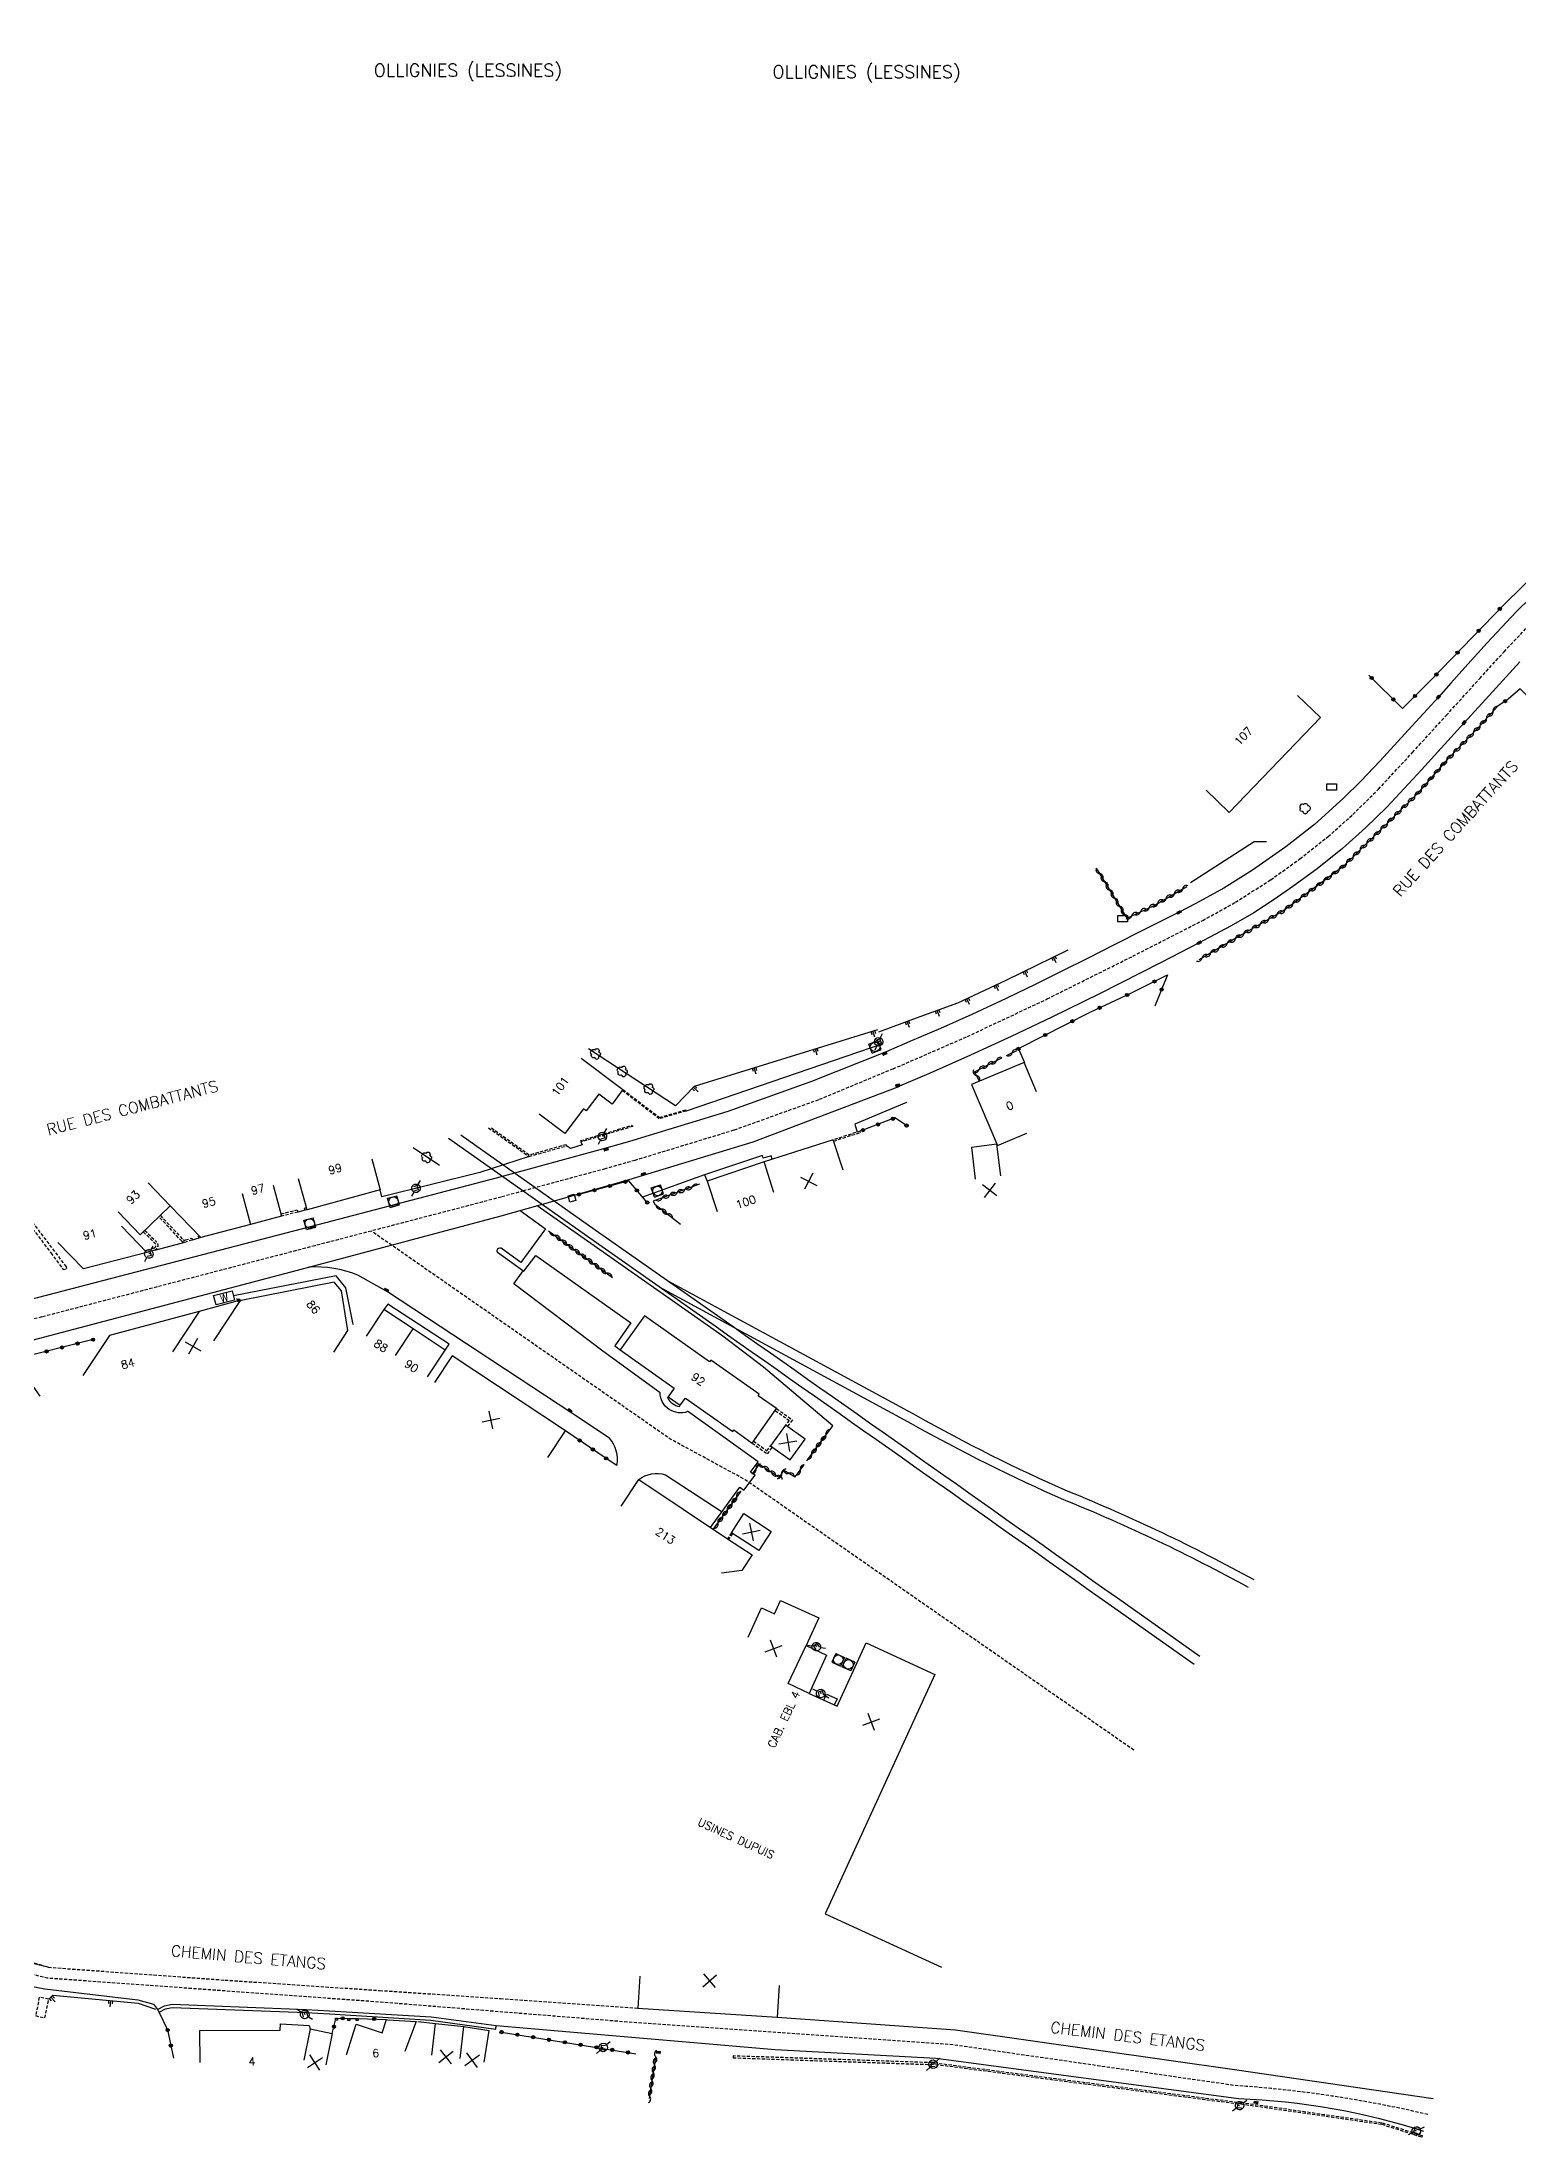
# Model space of a CAD drawing. Header units: millimetres. Extents: x 114000 to 115000, y 153000 to 154000.
# Drawn here: x 114401.9 to 114632.4, y 153190.4 to 153518.1 of the extents above; entities that cross this region are included whole.
import ezdxf
from ezdxf.enums import TextEntityAlignment as Align

# ---------------------------------------------------------------- set-up
doc = ezdxf.new("R2010")
doc.units = ezdxf.units.MM
doc.linetypes.add('DASHED', pattern=[0.75, 0.5, -0.25])
doc.layers.get('0').update_dxf_attribs({"linetype": 'CONTINUOUS'})
for name, color, linetype in [('W0001', 6, 'DASHED'), ('W0008', 7, 'CONTINUOUS'), ('W0100', 7, 'CONTINUOUS'), ('W0112', 1, 'DASHED'), ('W0211', 2, 'CONTINUOUS'), ('W0300', 7, 'CONTINUOUS'), ('W0302', 3, 'CONTINUOUS'), ('W0310', 3, 'CONTINUOUS'), ('W0322', 7, 'CONTINUOUS'), ('W0334', 7, 'CONTINUOUS'), ('W0400', 7, 'CONTINUOUS'), ('W0420', 7, 'CONTINUOUS'), ('W0471', 7, 'CONTINUOUS'), ('W0700', 7, 'CONTINUOUS'), ('W0851', 7, 'CONTINUOUS'), ('W0980', 7, 'CONTINUOUS'), ('W0984', 7, 'CONTINUOUS'), ('W0989', 7, 'CONTINUOUS'), ('W0991', 7, 'CONTINUOUS'), ('W1102', 7, 'CONTINUOUS'), ('W1471', 7, 'CONTINUOUS')]:
    doc.layers.add(name, color=color, linetype=linetype)
doc.styles.get("Standard").update_dxf_attribs({"font": 'romans.shx', "width": 0.85})

# ---------------------------------------------------------------- blocks, each defined once
blk = doc.blocks.new('T400')
for p, q in [((-0.15, 0.3), (0.15, 0.3)), ((-0.15, -0.25), (-0.15, 0.3)), ((-0.15, 0.15), (0.15, 0.15)), ((-0.15, 0), (0.15, 0)), ((0.15, 0.3), (0.15, -0.25)), ((-0.15, -0.15), (0.15, -0.15)), ((-0.15, -0.25), (-0.15, -0.3)), ((-0.15, -0.3), (0.15, -0.3)), ((0.15, -0.3), (0.15, -0.25))]:
    blk.add_line(p, q)
blk = doc.blocks.new('T420')
for p, q in [((0.75, 0.75), (-0.75, 0.75)), ((-0.75, 0.75), (-0.75, -0.75)), ((0.75, 0.75), (0.75, -0.75)), ((0.75, -0.75), (-0.75, -0.75))]:
    blk.add_line(p, q)
blk.add_ellipse((0, 0), major_axis=(-0.53, 0.53), ratio=1, start_param=3.926991, end_param=10.210176)
blk = doc.blocks.new('T471')
for p, q in [((-0.333334, 0.333334), (-0.333334, -0.333334)), ((-0.333334, 0.333334), (0.333334, 0.333334)), ((-0.333334, 0), (0, 0)), ((0.500001, 0.500001), (1.000002, 1.000002)), ((-0.500001, -0.500001), (-1.000002, -1.000002)), ((-0.333334, -0.333334), (0.333334, -0.333334))]:
    blk.add_line(p, q)
blk.add_ellipse((0, 0), major_axis=(0.471405, 0.471405), ratio=1, start_param=5.4977871438, end_param=11.780972451)
blk = doc.blocks.new('t112o')
at = {"color": 0, "linetype": 'Continuous'}
for p, q in [((-0.5, 0.5), (0.5, 0.5)), ((-0.5, -0.5), (-0.5, 0.5)), ((0.5, 0.5), (0.5, -0.5)), ((0.5, -0.5), (-0.5, -0.5))]:
    blk.add_line(p, q, dxfattribs=at)
blk = doc.blocks.new('t211o')
at = {"color": 0, "linetype": 'Continuous'}
for p, q in [((-0.29, 0.5), (-0.29, 0)), ((0, 1), (0, 0)), ((0.29, 0.5), (0.29, 0))]:
    blk.add_line(p, q, dxfattribs=at)
blk = doc.blocks.new('t310o')
at = {"color": 0, "linetype": 'Continuous'}
for centre, start, end in [((-0.5, 0.38), 216.8699, 323.1304), ((0.5, -0.37), 36.8699, 143.1303)]:
    blk.add_arc(centre, 0.625, start, end, dxfattribs=at)
blk = doc.blocks.new('t322o')
at = {"color": 0, "linetype": 'Continuous'}
for radius in [0.25, 0.15]:
    blk.add_circle((0, 0), radius, dxfattribs=at)
blk = doc.blocks.new('T851')
for p, q in [((-0.25, -0.15), (0, 0.32)), ((0, 0.32), (0.25, -0.15)), ((-0.25, -0.15), (0.25, -0.15))]:
    blk.add_line(p, q)
for major_axis in [(-0.106, 0.106), (-0.0354, 0.0354), (-0.0236, 0.0236)]:
    blk.add_ellipse((0, 0), major_axis=major_axis, ratio=1, start_param=3.926991, end_param=10.210176)
blk = doc.blocks.new('T300')
for p, q in [((-0.8, 0.51), (-0.86, 0.34)), ((-0.86, 0.34), (-0.86, 0.17)), ((-0.86, 0.17), (-0.74, 0.06)), ((-0.69, 0.63), (-0.8, 0.51)), ((-0.8, -0.06), (-0.74, 0.06)), ((-0.74, 0.06), (-0.69, 0.11)), ((-0.57, 0.69), (-0.69, 0.63)), ((-0.46, 0.69), (-0.57, 0.69)), ((-0.29, 0.63), (-0.46, 0.69)), ((-0.29, 0.63), (-0.17, 0.74)), ((-0.23, 0.57), (-0.29, 0.63)), ((-0.17, 0.74), (-0.06, 0.8)), ((-0.06, 0.8), (0.06, 0.8)), ((0.06, 0.8), (0.23, 0.74)), ((0.23, 0.74), (0.34, 0.63)), ((0.34, 0.63), (0.4, 0.51)), ((0.46, 0.46), (0.34, 0.46)), ((0.4, 0.51), (0.4, 0.46)), ((0.57, 0.4), (0.46, 0.46)), ((0.57, 0.4), (0.69, 0.29)), ((0.69, 0.29), (0.74, 0.17)), ((0.74, 0.06), (0.69, -0.17)), ((0.74, 0.17), (0.74, 0.06)), ((-0.8, -0.17), (-0.8, -0.06)), ((-0.8, -0.23), (-0.8, -0.17)), ((-0.74, -0.34), (-0.8, -0.23)), ((-0.69, -0.4), (-0.74, -0.34)), ((-0.51, -0.46), (-0.69, -0.4)), ((-0.4, -0.46), (-0.51, -0.46)), ((-0.4, -0.46), (-0.34, -0.46)), ((-0.34, -0.46), (-0.34, -0.4)), ((-0.34, -0.51), (-0.34, -0.46)), ((-0.29, -0.63), (-0.34, -0.51)), ((-0.17, -0.74), (-0.29, -0.63)), ((-0.06, -0.8), (-0.17, -0.74)), ((0.06, -0.8), (-0.06, -0.8)), ((0.17, -0.74), (0.06, -0.8)), ((0.23, -0.69), (0.17, -0.74)), ((0.29, -0.46), (0.23, -0.46)), ((0.29, -0.63), (0.23, -0.69)), ((0.46, -0.4), (0.29, -0.46)), ((0.34, -0.51), (0.29, -0.63)), ((0.34, -0.51), (0.34, -0.46)), ((0.57, -0.34), (0.46, -0.4)), ((0.63, -0.29), (0.57, -0.34)), ((0.69, -0.17), (0.63, -0.29))]:
    blk.add_line(p, q)
blk = doc.blocks.new('t991o')
at = {"color": 0, "linetype": 'Continuous'}
for p, q in [((-1, 1), (1, -1)), ((-1, -1), (1, 1))]:
    blk.add_line(p, q, dxfattribs=at)
blk = doc.blocks.new('T1471')
at = {"color": 0, "linetype": 'Continuous', "flags": 128}
blk.add_lwpolyline([(-0.75, -0.5), (-0.75, 0.5), (0.75, 0.5), (0.75, -0.5), (-0.75, -0.5)], dxfattribs=at)

msp = doc.modelspace()

# ---------------------------------------------------------------- linework, layer by layer
at = {"layer": 'W0001'}
msp.add_lwpolyline([(114534.8, 153357.62), (114546.41, 153362.68), (114558.9, 153368.56), (114572.25, 153375.23), (114583.18, 153380.82), (114588.29, 153383.65), (114593.8, 153387.17), (114598.36, 153390.44), (114602.77, 153393.92), (114606.62, 153397.36), (114610.62, 153401.31), (114615.94, 153407.06), (114621.22, 153412.85), (114626.46, 153418.62), (114630.24, 153422.78), (114634.66, 153427.48)], dxfattribs=at)
msp.add_lwpolyline([(114534.8, 153357.62), (114523.14, 153352.77), (114509.94, 153348.03), (114494.49, 153343.33), (114489.82, 153342), (114477.07, 153338.56), (114473.6, 153337.59), (114444.5, 153329.99), (114401.83, 153318.86, 0.05079), (114381.67, 153312.14, 0.076743), (114366.01, 153302.25), (114361.39, 153298.35), (114356.46, 153293.53), (114337, 153272.26), (114298.41, 153230.26), (114294.06, 153225.77, -0.047114), (114279.62, 153212.48), (114267.43, 153205.18, 0.094533), (114228.87, 153202.54, -0.016336)], format="xyb", dxfattribs=at)
at = {"layer": 'W0001', "flags": 128}
msp.add_lwpolyline([(114572.39, 153251.19), (114511.7, 153293.43), (114499.95, 153299.82), (114453.29, 153332.29)], dxfattribs=at)
msp.add_lwpolyline([(114618.35, 153194.25, 0.041331), (114588.13, 153198.79), (114544.26, 153205.13), (114494.74, 153208.58), (114454.48, 153211.83), (114402.64, 153215.56), (114377.81, 153221.88, -0.028941), (114369.39, 153226.03, -0.334575), (114361.45, 153244.38), (114363.37, 153254.19, 0.239127), (114358.95, 153269.68), (114353.1, 153274.85, 0.00418), (114345.3, 153281.33)], format="xyb", dxfattribs=at)
at = {"layer": 'W0008'}
for points in [[(114636.59, 153433.39), (114632.13, 153429.04), (114627.6, 153424.16), (114624.14, 153420.32), (114621.91, 153417.86), (114619.98, 153415.69), (114618.26, 153413.81), (114615.83, 153411.15), (114610.87, 153405.74), (114607.89, 153402.58), (114605.16, 153399.92), (114600.61, 153395.81), (114596.17, 153392.32), (114590.97, 153388.66), (114586.49, 153385.88), (114582.11, 153383.47), (114579.49, 153382.08), (114573.87, 153379.28), (114569.42, 153377.03), (114565.18, 153374.87), (114561.17, 153372.88), (114557.1, 153370.88), (114552.47, 153368.6), (114547.1, 153366.13), (114542.19, 153363.92), (114537.41, 153361.89), (114533.73, 153360.29), (114533.73, 153360.29)], [(114632.72, 153421.22), (114629.01, 153417.16), (114624, 153411.69), (114617.35, 153404.36), (114611.92, 153398.52), (114608.6, 153395.27), (114605.03, 153392.06), (114601.04, 153388.89), (114597.24, 153386.09), (114594.31, 153384.06), (114591.14, 153382.01), (114587.61, 153379.99), (114584.2, 153378.15), (114582.64, 153377.32), (114576.68, 153374.25), (114567.05, 153369.34), (114559.61, 153365.71), (114553.27, 153362.68), (114546.9, 153359.77), (114541.08, 153357.14), (114535.83, 153354.93), (114535.83, 153354.93)]]:
    msp.add_lwpolyline(points, dxfattribs=at)
for points in [[(114533.73, 153360.29), (114522.05, 153355.63), (114508.98, 153350.94), (114493.62, 153346.27), (114489, 153344.95), (114476.25, 153341.51), (114472.8, 153340.55), (114443.73, 153332.96), (114401.11, 153321.84, 0.050618), (114380.43, 153314.94, 0.076567), (114364.02, 153304.58), (114359.33, 153300.62), (114354.26, 153295.66), (114334.74, 153274.33), (114296.18, 153232.36), (114291.75, 153227.79, -0.048557), (114283.64, 153220.66, -0.133351), (114258.1, 153211.68, -0.100899)], [(114402.84, 153217.26), (114391.67, 153219.89), (114383.19, 153222.67), (114376.68, 153224.93, -0.07205), (114370.82, 153228.18, -0.107901), (114365.84, 153234.03, -0.151841), (114363.84, 153243.49), (114363.88, 153244.21), (114364.46, 153244.16), (114365.37, 153249.11), (114366.46, 153257.44, 0.221111), (114360.09, 153270.71), (114352.66, 153277.61, -0.401823), (114352.26, 153284.57), (114355.66, 153288.34, -0.054503), (114371.56, 153302.7, -0.083679), (114391.8, 153312.99), (114443.53, 153326.66), (114473.58, 153334.67), (114483.74, 153337.51), (114493.56, 153340.35), (114512.97, 153346.23), (114535.87, 153354.94)], [(114491.67, 153295.68, 0.22117), (114490.52, 153299.94), (114484.47, 153303.92), (114455.85, 153322.79), (114451.19, 153325.41, 0.109981), (114443.53, 153326.66)], [(114495.1, 153293.46, -0.240641), (114499.24, 153294.21), (114508.09, 153288.43)], [(114390.56, 153216.11), (114402.3, 153213.88), (114416.81, 153212.19), (114419.3, 153211.49), (114419.88, 153210.64), (114420.99, 153211.26), (114422.17, 153211.48), (114443.14, 153210.67), (114446.79, 153210.48), (114462.64, 153209.5), (114472.81, 153208.14), (114516.41, 153204.4), (114541.56, 153203.08), (114588.77, 153196.74, -0.068943), (114617.67, 153191.66)]]:
    msp.add_lwpolyline(points, format="xyb", dxfattribs=at)
at = {"layer": 'W0100'}
for p, q in [((114447.52, 153324.29), (114432.97, 153321.46)), ((114448.64, 153322.94), (114447.52, 153324.29)), ((114432.97, 153321.46), (114432.7, 153321.28)), ((114449.62, 153316.74), (114448.64, 153322.94)), ((114447.43, 153313.34), (114449.62, 153316.74)), ((114470.94, 153202.45), (114471.7, 153207.39))]:
    msp.add_line(p, q, dxfattribs=at)
for points in [[(114583.71, 153401.17), (114587.31, 153397.7), (114601.56, 153412.5), (114597.96, 153415.97)], [(114486.09, 153359.27), (114492.61, 153354.38), (114490.92, 153352.12), (114488.83, 153353.69), (114486.87, 153351.07), (114486.43, 153351.39), (114483.53, 153347.52), (114479.53, 153350.52)], [(114557.23, 153354.02), (114555.3, 153358.64), (114547.06, 153355.2), (114551.12, 153345.64), (114555.72, 153347.59)], [(114526.99, 153341.78), (114525.47, 153346.54), (114514.68, 153343.1), (114505.75, 153340.07), (114507.35, 153335.33)], [(114453.36, 153343.55), (114454.67, 153338.72), (114443.26, 153335.61), (114441.94, 153340.43)], [(114551.64, 153340.89), (114551.02, 153345.86), (114547.04, 153345.36), (114547.65, 153340.4)], [(114437.99, 153339.45), (114439.27, 153334.62), (114434.43, 153333.33), (114426.66, 153331.26), (114421.9, 153336.21)], [(114421.9, 153336.21), (114417.21, 153331.71), (114413.74, 153335.31)], [(114414.28, 153333.07), (114418.25, 153328.93), (114408.33, 153326.36), (114404.35, 153330.5)], [(114432.7, 153321.28), (114432.64, 153321.45), (114426.42, 153319.71), (114412.42, 153315.99), (114408.25, 153309.71)], [(114462.06, 153309.52), (114464.84, 153313.67), (114459.86, 153317.01), (114455.27, 153320.03), (114452.52, 153315.86)], [(114480.86, 153296.89), (114483.62, 153301.05), (114465.92, 153312.78), (114463.16, 153308.61)], [(114492.31, 153289.31), (114495.1, 153293.46), (114508.93, 153284.19), (114512.8, 153281.68), (114511.17, 153279.24), (114508, 153278.83)], [(114512.17, 153268.86), (114514.24, 153273.42), (114516.29, 153272.48), (114517.23, 153274.56), (114523.2, 153271.84), (114521.23, 153267.53), (114524.4, 153266.03), (114521.7, 153260.02), (114526.05, 153258.03), (114530.6, 153267.97), (114541.33, 153263), (114524.18, 153225.6), (114542.36, 153217.26)], [(114495.27, 153215.88), (114494.94, 153210.89), (114516.69, 153209.45), (114544.58, 153207.5), (114588.48, 153201.22), (114619.19, 153196.78)], [(114426.56, 153202.38), (114426.53, 153207.38), (114439.07, 153207.45), (114439.09, 153208.4), (114443.61, 153208.18), (114443.74, 153207.64), (114447.2, 153206.94), (114446.22, 153202.04)], [(114449.42, 153203.59), (114450.96, 153208.35), (114455.02, 153207.04), (114455.69, 153209.11), (114455.87, 153209.05), (114460.29, 153208.77), (114458.54, 153204.09)], [(114462.76, 153203.52), (114463.33, 153208.49), (114467.74, 153207.99), (114471.7, 153207.39)]]:
    msp.add_lwpolyline(points, dxfattribs=at)
for points in [[(114513.87, 153306.79), (114506.34, 153312.12), (114506.14, 153311.85), (114495.97, 153319.05), (114492.15, 153313.72), (114500.62, 153307.75), (114499.67, 153306.4), (114501.57, 153305.06), (114502.36, 153306.19), (114509.75, 153300.98), (114509.91, 153301.21), (114512.78, 153299.17), (114516.59, 153304.54), (114513.72, 153306.56)], [(114518.01, 153301.96), (114515.66, 153298.74), (114518.74, 153296.55), (114521.08, 153299.77)], [(114513.81, 153282.37), (114509.55, 153285.14), (114511.5, 153288.14), (114515.76, 153285.37)]]:
    msp.add_lwpolyline(points, close=True, dxfattribs=at)
at = {"layer": 'W0112'}
for p, q in [((114509.55, 153285.14), (114508.93, 153284.19)), ((114509.72, 153285.03), (114509.1, 153284.08))]:
    msp.add_line(p, q, dxfattribs=at)
for points in [[(114492.61, 153354.38), (114498.33, 153350.04), (114502.42, 153351.23), (114502.48, 153351.04), (114498.29, 153349.82), (114492.5, 153354.23)], [(114471.63, 153348.41), (114477.94, 153343.93), (114483.77, 153345.59), (114483.72, 153345.78), (114477.97, 153344.15), (114471.88, 153348.48)], [(114525.53, 153346.35), (114529.74, 153347.7), (114529.68, 153347.89), (114525.47, 153346.54)], [(114393.58, 153341.58), (114403.25, 153328.88), (114405.17, 153326.27), (114405.76, 153326.41), (114405.68, 153326.71), (114394.23, 153341.75)], [(114439.18, 153334.96), (114441.74, 153335.6), (114441.83, 153335.25), (114439.27, 153334.62)], [(114443.26, 153335.61), (114442.97, 153335.53), (114442.87, 153335.88), (114443.16, 153335.96)], [(114426.66, 153331.26), (114426.36, 153331.17), (114426.28, 153331.46), (114426.42, 153331.5)], [(114516.38, 153304.24), (114518.57, 153302.71), (114518.01, 153301.97)], [(114516.59, 153304.54), (114519.08, 153302.79), (114518.3, 153301.75)], [(114512.78, 153299.17), (114515.19, 153297.46), (114515.95, 153298.52)], [(114512.99, 153299.47), (114515.11, 153297.96), (114515.66, 153298.73)]]:
    msp.add_lwpolyline(points, dxfattribs=at)
for points in [[(114494.13, 153348.64), (114486.09, 153346.22), (114486.03, 153346.41), (114494.07, 153348.83)], [(114401.44, 153212.57), (114400.84, 153209.71), (114402.31, 153209.35), (114402.9, 153212.27)], [(114448.04, 153209), (114447.73, 153208.99), (114447.73, 153209.3), (114448.04, 153209.31)], [(114449.96, 153208.96), (114449.62, 153208.96), (114449.62, 153209.27), (114449.97, 153209.27)], [(114451.27, 153208.95), (114450.94, 153208.95), (114450.94, 153209.26), (114451.26, 153209.26)], [(114540.92, 153202.35), (114509.81, 153203.41), (114509.81, 153203.12), (114540.91, 153202.06)], [(114588.8, 153195.87), (114541.2, 153202.07), (114541.24, 153202.35), (114588.84, 153196.15)], [(114617.38, 153190.71), (114611.14, 153192.69), (114589.09, 153195.87), (114589.13, 153196.16), (114611.21, 153192.96), (114617.47, 153190.98)]]:
    msp.add_lwpolyline(points, close=True, dxfattribs=at)
for points in [[(114420.35, 153334.73), (114423.89, 153330.94, 0.197233), (114424.27, 153330.89), (114425.25, 153331.17), (114425.33, 153330.88), (114424.36, 153330.6, -0.214646), (114423.69, 153330.7), (114420.14, 153334.52)], [(114417.68, 153332.16), (114419.56, 153330.34, -0.528472), (114419.36, 153329.63), (114418, 153329.19)], [(114417.91, 153332.39), (114419.8, 153330.56, -0.536893), (114419.46, 153329.32), (114418.25, 153328.93)], [(114389.96, 153224.42), (114390.11, 153222.7, 0.123919), (114391.33, 153220.91), (114402.84, 153217.26), (114430.43, 153215.26), (114454.59, 153213.64), (114473.46, 153212.37), (114494.94, 153210.89)]]:
    msp.add_lwpolyline(points, format="xyb", dxfattribs=at)
at = {"layer": 'W0211'}
for points in [[(114562.1, 153376.18), (114552.42, 153371.42), (114544.87, 153367.91), (114538.42, 153365.55), (114532.51, 153363.37)], [(114532.36, 153363.73), (114503.71, 153354.85), (114500.82, 153351.83)], [(114533.23, 153361.55), (114502.48, 153351.04)], [(114402.9, 153212.27), (114403.56, 153212.9), (114416.86, 153211.66), (114419.58, 153210.72)]]:
    msp.add_lwpolyline(points, dxfattribs=at)
at = {"layer": 'W0302'}
for points in [[(114581.26, 153386.73), (114591.21, 153393.15), (114593.12, 153393.15)], [(114500.82, 153351.83), (114487.21, 153360.77)], [(114463.93, 153342.54), (114459.84, 153345.27)]]:
    msp.add_lwpolyline(points, dxfattribs=at)
at = {"layer": 'W0310'}
msp.add_line((114552.52, 153359.71), (114554.15, 153360.5), dxfattribs=at)
for points in [[(114629.2, 153414.22), (114626.04, 153410.74), (114621.43, 153405.99), (114616.68, 153400.6), (114610.14, 153394.17), (114605.11, 153389.25), (114602.06, 153386.93), (114595.82, 153382.37), (114589.34, 153378.59), (114584.04, 153375.48), (114582.55, 153374.66)], [(114566.54, 153388.99), (114571.3, 153381.18), (114575.46, 153383.1), (114580.68, 153386.1)], [(114548.3, 153355.71), (114547.52, 153357.18), (114551.81, 153359.35)], [(114504.59, 153339.59), (114497.34, 153336.95), (114497.6, 153336.46), (114501.6, 153333.38)], [(114480.98, 153332.32), (114490.96, 153325.02)], [(114521.33, 153296.41), (114525.37, 153301.84)], [(114512.88, 153294.38), (114513.95, 153295.86), (114517.05, 153293.78), (114517.74, 153294.93), (114519.51, 153293.87), (114520.91, 153295.74)], [(114506.71, 153285.65), (114511.05, 153291.66)], [(114497.7, 153203.29), (114496.7, 153196.74)]]:
    msp.add_lwpolyline(points, dxfattribs=at)
at = {"layer": 'W0322'}
for points in [[(114649.09, 153518.06), (114651.87, 153516.76), (114669.26, 153507.36), (114681.21, 153501.08), (114691.25, 153493.46), (114697.99, 153487.02), (114702.09, 153483.31), (114695.96, 153477.99), (114687.19, 153472.49), (114674.6, 153464.17), (114659.22, 153454.05), (114649.45, 153447.35), (114641.03, 153440.77), (114630.3, 153430.24), (114618.78, 153418.29), (114614.37, 153413.94), (114609.11, 153419.14)], [(114638.96, 153410.75), (114632.75, 153417.02), (114630.87, 153415.38), (114629.29, 153414.3)], [(114555.38, 153358.58), (114554.38, 153360.79), (114565.61, 153366.49), (114572.05, 153369.48), (114577.69, 153372.3), (114575.71, 153367.4)], [(114536.91, 153348.76), (114535.08, 153349.95), (114529.68, 153347.89)], [(114496.4, 153336.74), (114493.53, 153340.12), (114485.33, 153337.9)], [(114409.83, 153315.32), (114397.52, 153312.21), (114401.5, 153306.5)], [(114491.67, 153295.68), (114489.99, 153296.77), (114483.62, 153301.05)], [(114447.2, 153206.94), (114447.73, 153208.99)], [(114448.04, 153209.31), (114449.62, 153209.27)], [(114451.26, 153209.26), (114455.69, 153209.11)], [(114421.48, 153207.47), (114422.38, 153203.07)], [(114473.65, 153207.13), (114494.64, 153203.76)]]:
    msp.add_lwpolyline(points, dxfattribs=at)
at = {"layer": 'W0334'}
for points in [[(114536.89, 153352.39), (114528.83, 153348.96), (114529.22, 153347.74)], [(114486.09, 153346.22), (114486.02, 153346.2), (114486.22, 153345.73), (114484.43, 153345.16), (114483.77, 153345.59)], [(114477.94, 153343.93), (114470.26, 153341.44), (114454.95, 153337.61), (114454.67, 153338.72)], [(114515.93, 153343.5), (114515.75, 153344.06), (114514.52, 153343.67), (114514.41, 153344.1), (114505.37, 153341.07), (114495.68, 153337.6)], [(114505.37, 153341.07), (114505.75, 153340.07)], [(114525.37, 153301.84), (114514.57, 153311.03), (114508.19, 153315.85), (114479.22, 153336.24)], [(114442.97, 153335.53), (114441.83, 153335.25)], [(114419.46, 153329.32), (114424.36, 153330.6)], [(114426.36, 153331.17), (114425.33, 153330.88)], [(114450.49, 153317.66), (114449.33, 153323.42), (114447.83, 153325.27), (114431.76, 153322.17)], [(114464.84, 153313.67), (114465.44, 153314.59), (114455.86, 153320.87), (114455.27, 153320.03)], [(114506.3, 153285.95), (114510.85, 153292.25), (114511.51, 153291.79), (114513.28, 153294.13), (114512.54, 153294.6), (114513.74, 153296.25), (114502.69, 153304.12)], [(114523.99, 153258.97), (114524.43, 153259.91), (114526.05, 153259.18), (114525.61, 153258.23)], [(114419.88, 153210.64), (114420.18, 153210.21), (114421.48, 153207.47)], [(114420.17, 153210.23), (114421.17, 153210.78), (114422.21, 153210.98), (114443.12, 153210.17), (114446.77, 153209.99), (114462.62, 153209), (114472.73, 153207.59), (114472.81, 153208.14)], [(114449.97, 153209.27), (114450.94, 153209.26)], [(114460.59, 153208.78), (114463.33, 153208.49)]]:
    msp.add_lwpolyline(points, dxfattribs=at)
for points in [[(114476.53, 153335.49), (114480.5, 153332.65), (114476.66, 153327.39), (114473.56, 153329.6, 0.461222), (114472.92, 153329.26, 0.172193), (114472.99, 153328.97), (114477.13, 153326), (114479, 153328.49), (114493.86, 153317.96), (114491.33, 153314.34), (114492.15, 153313.72)], [(114502.72, 153304.07, -0.514689), (114498.4, 153307.01), (114489.45, 153313.52), (114475.56, 153324.02), (114477.03, 153326.07)], [(114499.67, 153306.4), (114499.57, 153306.26, 0.249825), (114501.44, 153304.88), (114501.57, 153305.06)]]:
    msp.add_lwpolyline(points, format="xyb", dxfattribs=at)
msp.add_lwpolyline([(114429.04, 153320.78), (114428.66, 153322.23), (114431.56, 153322.95), (114431.93, 153321.5)], close=True, dxfattribs=at)
at = {"layer": 'W0700'}
for points in [[(114581.84, 153264.54), (114568.95, 153273.66, 0.001159), (114507, 153317.4), (114487.41, 153331.19), (114465.37, 153346.75)], [(114582.72, 153265.8), (114569.84, 153274.91, 0.001159), (114507.88, 153318.66), (114488.29, 153332.44), (114467.31, 153347.26)], [(114590.35, 153276.57, 0.029999), (114561.58, 153290.25, -0.024473), (114537.69, 153302.17), (114498.34, 153323.5)], [(114591.2, 153277.77, 0.030133), (114562.15, 153291.6, -0.024463), (114538.4, 153303.45), (114499.66, 153324.45)]]:
    msp.add_lwpolyline(points, format="xyb", dxfattribs=at)
at = {"layer": 'W1102'}
for p, q in [((114516.2, 153338.33), (114514.68, 153343.1)), ((114418.44, 153339.82), (114421.9, 153336.21)), ((114433.15, 153338.16), (114434.43, 153333.33)), ((114432.7, 153321.28), (114428.63, 153315.14)), ((114457.09, 153312.84), (114459.86, 153317.01)), ((114518.41, 153261.59), (114521.23, 153267.53)), ((114521.7, 153260.02), (114518.41, 153261.59)), ((114517.03, 153214.43), (114516.69, 153209.45)), ((114443.74, 153207.64), (114442.75, 153202.73)), ((114467.17, 153203.02), (114467.74, 153207.99))]:
    msp.add_line(p, q, dxfattribs=at)
msp.add_lwpolyline([(114426.42, 153319.71), (114422.26, 153313.43)], dxfattribs=at)

# ---------------------------------------------------------------- block references
at = {"layer": 'W0112', "rotation": 196.110916273275}
msp.add_blockref('t112o', (114484.65, 153337.42), dxfattribs=at)
at = {"layer": 'W0211'}
for p, rotation in [((114555.38, 153372.87), 206.2016043932076), ((114559.86, 153375.08), 206.2016043932076), ((114550.87, 153370.7), 204.9380429899514), ((114541.7, 153366.75), 200.0686776966252), ((114546.34, 153368.59), 204.9380429899514), ((114531.66, 153363.51), 197.209734370826), ((114537, 153365.03), 200.2346232348708), ((114522.67, 153360.73), 197.209734370826), ((114513.12, 153357.77), 197.209734370826), ((114503.61, 153354.74), 226.249930145387), ((114403.23, 153212.58), 223.8139483096501), ((114412.61, 153212.06), 174.6936591684312)]:
    msp.add_blockref('t211o', p, dxfattribs=dict(at, rotation=rotation))
at = {"layer": 'W0300'}
msp.add_blockref('T300', (114599.21, 153398.28), dxfattribs=at)
at = {"layer": 'W0300', "rotation": 146.6827262310017}
for p in [(114488.28, 153360.07), (114492.46, 153357.32), (114496.64, 153354.58), (114461.89, 153343.9)]:
    msp.add_blockref('T300', p, dxfattribs=at)
at = {"layer": 'W0310'}
for p, rotation in [((114626.51, 153411.26), 227.7114865586454), ((114627.51, 153412.37), 227.7114865586454), ((114628.52, 153413.48), 227.7114865586454), ((114623.39, 153408.01), 225.9114524480117), ((114624.43, 153409.09), 225.9114524480117), ((114625.48, 153410.17), 225.9114524480117), ((114620.32, 153404.73), 228.6089913025747), ((114621.31, 153405.85), 228.6089913025747), ((114622.35, 153406.93), 225.9114524480117), ((114617.34, 153401.35), 228.6089913025747), ((114618.33, 153402.47), 228.6089913025747), ((114619.33, 153403.6), 228.6089913025747), ((114614.18, 153398.14), 224.5141967713602), ((114615.26, 153399.2), 224.5141967713602), ((114616.32, 153400.25), 224.5141967713602), ((114610.98, 153394.99), 224.5141967713602), ((114612.05, 153396.04), 224.5141967713602), ((114613.12, 153397.09), 224.5141967713602), ((114607.76, 153391.84), 224.3838264968036), ((114608.83, 153392.89), 224.3838264968036), ((114609.91, 153393.94), 224.3838264968036), ((114567.06, 153388.13), 301.3626209215248), ((114603.29, 153387.86), 217.1716010038832), ((114604.48, 153388.77), 217.1716010038832), ((114605.62, 153389.74), 224.3838264968036), ((114606.69, 153390.79), 224.3838264968036), ((114567.84, 153386.85), 301.3626209215248), ((114568.62, 153385.57), 301.3626209215248), ((114569.4, 153384.29), 301.3626209215248), ((114578.74, 153384.99), 29.86520792588499), ((114580.04, 153385.73), 29.86520792588499), ((114599.67, 153385.18), 216.1827511632497), ((114600.88, 153386.07), 216.1827511632497), ((114602.09, 153386.96), 217.1716010038832), ((114570.19, 153383.01), 301.3626209215248), ((114570.97, 153381.73), 301.3626209215248), ((114572.08, 153381.55), 24.76280457354273), ((114573.44, 153382.17), 24.76280457354273), ((114574.81, 153382.8), 24.76280457354273), ((114576.14, 153383.49), 29.86520792588499), ((114577.44, 153384.24), 29.86520792588499), ((114594.76, 153381.75), 210.2581272019775), ((114596.04, 153382.53), 216.1827511632497), ((114597.25, 153383.41), 216.1827511632497), ((114598.46, 153384.3), 216.1827511632497), ((114588.28, 153377.97), 210.373760630116), ((114589.57, 153378.73), 210.2581272019775), ((114590.87, 153379.48), 210.2581272019775), ((114592.16, 153380.24), 210.2581272019775), ((114593.46, 153380.99), 210.2581272019775), ((114583.09, 153374.96), 208.8478592588112), ((114584.4, 153375.69), 210.373760630116), ((114585.69, 153376.45), 210.373760630116), ((114586.99, 153377.21), 210.373760630116), ((114550.95, 153358.91), 26.7946210943503), ((114553.42, 153360.15), 25.96999661430486), ((114547.83, 153356.6), 117.6605836866606), ((114548.27, 153357.56), 26.7946210943503), ((114549.61, 153358.24), 26.7946210943503), ((114503.42, 153339.17), 200.054522932524), ((114498.59, 153335.7), 322.426013445159), ((114498.72, 153337.45), 200.054522932524), ((114499.9, 153337.88), 200.054522932524), ((114501.07, 153338.31), 200.054522932524), ((114502.25, 153338.74), 200.054522932524), ((114499.58, 153334.94), 322.426013445159), ((114481.99, 153331.59), 323.808634228805), ((114483, 153330.85), 323.808634228805), ((114484.01, 153330.11), 323.808634228805), ((114485.01, 153329.37), 323.808634228805), ((114486.02, 153328.63), 323.808634228805), ((114487.03, 153327.9), 323.808634228805), ((114488.04, 153327.16), 323.808634228805), ((114489.05, 153326.42), 323.808634228805), ((114490.06, 153325.68), 323.808634228805), ((114523.57, 153299.42), 53.35378341064001), ((114524.31, 153300.42), 53.35378341064001), ((114522.07, 153297.41), 53.35378341064001), ((114522.82, 153298.41), 53.35378341064001), ((114513.41, 153295.12), 46.26860401056071), ((114514.58, 153295.44), 326.151139177721), ((114515.62, 153294.74), 326.151139177721), ((114516.66, 153294.04), 326.151139177721), ((114517.4, 153294.35), 46.64332908145661), ((114518.55, 153294.44), 329.0846892471961), ((114520.34, 153294.98), 53.16432045909129), ((114509.64, 153289.71), 54.19924025062128), ((114510.37, 153290.72), 54.19924025062128), ((114507.44, 153286.67), 54.19924025062128), ((114508.18, 153287.68), 54.19924025062128), ((114508.91, 153288.69), 54.19924025062128), ((114497.32, 153200.81), 261.3430279384581), ((114497.51, 153202.05), 261.3430279384581), ((114497.7, 153203.29), 261.3430279384581), ((114496.94, 153198.34), 261.3430279384581), ((114497.13, 153199.58), 261.3430279384581), ((114496.76, 153197.11), 261.3430279384581)]:
    msp.add_blockref('t310o', p, dxfattribs=dict(at, rotation=rotation))
at = {"layer": 'W0322'}
for p, rotation in [((114629.57, 153429.49), 226.0497617130353), ((114626.28, 153426.07), 226.0497617130353), ((114622.98, 153422.65), 226.0497617130353), ((114609.57, 153418.68), 135.3341170428188), ((114619.68, 153419.23), 226.0497617130353), ((114612.95, 153415.34), 135.3341170428188), ((114616.33, 153415.87), 224.6664478264043), ((114630.42, 153415.07), 214.1641810059033), ((114571.38, 153369.17), 24.9398320486904), ((114575.64, 153371.27), 26.53665332204219), ((114576.77, 153370.02), 247.9853011616127), ((114567.07, 153367.17), 24.9398320486904), ((114558.58, 153362.92), 26.9088100359402), ((114562.81, 153365.07), 26.9088100359402), ((114554.4, 153360.75), 114.394957147166), ((114532.44, 153348.94), 200.880325944174), ((114534.78, 153349.83), 200.880325944174), ((114530.11, 153348.05), 200.880325944174), ((114536.91, 153348.76), 147.05575859243), ((114490.58, 153339.32), 195.172418844666), ((114492.99, 153339.98), 195.172418844666), ((114485.75, 153338.01), 195.172418844666), ((114488.16, 153338.67), 195.172418844666), ((114494.79, 153338.64), 130.356427427899), ((114496.4, 153336.74), 130.356427427899), ((114402.56, 153313.48), 194.191322826629), ((114404.99, 153314.09), 194.191322826629), ((114407.41, 153314.71), 194.191322826629), ((114409.83, 153315.32), 194.191322826629), ((114485.84, 153299.56), 146.050764500884), ((114487.91, 153298.17), 146.050764500884), ((114489.99, 153296.77), 146.050764500884), ((114448.83, 153209.29), 358.6552015340711), ((114453.76, 153209.17), 358.0124293946491), ((114421.48, 153207.47), 281.6118514194341), ((114421.98, 153205.03), 281.6118514194341), ((114447.47, 153207.97), 77.51792124044312), ((114473.65, 153207.13), 350.8798653501931), ((114476.12, 153206.73), 350.8798653501931), ((114478.59, 153206.34), 350.8798653501931), ((114481.05, 153205.94), 350.8798653501931), ((114483.52, 153205.54), 350.8798653501931), ((114485.99, 153205.15), 350.8798653501931), ((114488.46, 153204.75), 350.8798653501931), ((114490.93, 153204.35), 350.8798653501931), ((114493.4, 153203.96), 350.8798653501931)]:
    msp.add_blockref('t322o', p, dxfattribs=dict(at, rotation=rotation))
at = {"layer": 'W0400'}
for p, rotation in [((114619.98, 153415.69), 318.2581176757811), ((114624, 153411.69), 137.4925231932809), ((114579.49, 153382.08), 297.9219665527343), ((114582.64, 153377.32), 117.9453124988799), ((114533.47, 153359.99), 290.880325944174), ((114535.5, 153355.06), 290.880325944174), ((114489.96, 153345.04), 285.908056436068), ((114495.81, 153341.19), 286.4846876814347), ((114444.12, 153332.89), 284.627300235024), ((114455.66, 153323.07), 240.627230508217), ((114484.31, 153304.23), 236.488744029541), ((114498.17, 153203.97), 81.56783685421615), ((114591.53, 153196.13), 82.57514594116007)]:
    msp.add_blockref('T400', p, dxfattribs=dict(at, rotation=rotation))
at = {"layer": 'W0420'}
for p, rotation in [((114531.99, 153361.07), 200.880325944174), ((114498, 153338.56), 199.716805443997), ((114456.77, 153336.88), 195.59563593675), ((114443.69, 153333.44), 195.249513808575), ((114526.24, 153265.3), 65.420342597101), ((114527.82, 153264.58), 335.014956001151)]:
    msp.add_blockref('T420', p, dxfattribs=dict(at, rotation=rotation))
at = {"layer": 'W0471'}
for p, rotation in [((114532.55, 153361.86), 200.880325944174), ((114489.4, 153347.06), 195.908056436068), ((114460.28, 153338.97), 195.59563593675), ((114418.54, 153328.7), 195.944617362606), ((114522.83, 153267.35), 306.544791571213), ((114523.5, 153260.04), 286.791445300381), ((114442.91, 153209.89), 282.9586907397372), ((114489.52, 153204.74), 356.0612633688762), ((114541.06, 153202.11), 358.0507500796842), ((114588.93, 153195.65), 352.5751459411601), ((114616.54, 153191.69), 341.1811983588481)]:
    msp.add_blockref('T471', p, dxfattribs=dict(at, rotation=rotation))
at = {"layer": 'W0851', "rotation": 56.46102530838532}
msp.add_blockref('T851', (114432.55, 153321.53), dxfattribs=at)
at = {"layer": 'W0991'}
for p, rotation in [((114521.62, 153340.06), 287.7170975931277), ((114549.9, 153338.66), 187.1127589723534), ((114425.44, 153314.29), 285.0013546749962), ((114472.01, 153302.75), 56.48874402956299), ((114518.37, 153299.26), 324.5575870724417), ((114512.65, 153285.25), 327.0058430865489), ((114516.16, 153267.05), 65.53505399055648), ((114531.42, 153255.57), 65.36589219424017), ((114506.15, 153215.16), 86.19740739975643), ((114444.49, 153202.38), 78.65056166170254), ((114464.97, 153203.27), 83.47422333785222), ((114469.06, 153202.73), 81.33261661255739)]:
    msp.add_blockref('t991o', p, dxfattribs=dict(at, rotation=rotation))
at = {"layer": 'W1471'}
for p in [(114603.3, 153401.66), (114570.65, 153381.09)]:
    msp.add_blockref('T1471', p, dxfattribs=at)

# ---------------------------------------------------------------- texts
at = {"layer": 'W0980'}
for p in [(114468.38, 153513.5), (114530.66, 153513.25)]:
    msp.add_text('OLLIGNIES (LESSINES)', height=2, dxfattribs=at).set_placement(p, align=Align.MIDDLE)
at = {"layer": 'W0984'}
for s, rotation, p in [('W', 14.5401, (114430.3, 153321.87)), ('CAB. EBL 4', 64.9579, (114517.75, 153255.99)), ('USINES DUPUIS', 335.3659, (114510.28, 153237.38))]:
    msp.add_text(s, height=1.25, rotation=rotation, dxfattribs=at).set_placement(p, align=Align.MIDDLE)
at = {"layer": 'W0989'}
for s, rotation, p in [('RUE DES COMBATTANTS', 47.7571, (114622.66, 153395.18)), ('RUE DES COMBATTANTS', 14.6238, (114415.98, 153351.54)), ('CHEMIN DES ETANGS', 355.071, (114434.12, 153218.82)), ('CHEMIN DES ETANGS', 353.2175, (114571.47, 153206.49))]:
    msp.add_text(s, height=1.75, rotation=rotation, dxfattribs=at).set_placement(p, align=Align.MIDDLE)
at = {"layer": 'W0991'}
for s, rotation, p in [('107', 46.0765, (114589.53, 153409.61)), ('101', 53.1443, (114482.81, 153354.89)), ('0', 23.4517, (114553.03, 153351.88)), ('99', 15.2495, (114447.65, 153341.99)), ('97', 14.9035, (114435.57, 153338.8)), ('93', 43.8463, (114416.09, 153337.57)), ('95', 14.9005, (114427.92, 153336.77)), ('100', 18.7314, (114511.8, 153336.84)), ('91', 14.5085, (114409.32, 153331.78)), ('86', 309.7871, (114444.24, 153320.41)), ('88', 326.6263, (114454.8, 153314.35)), ('84', 14.8968, (114415.25, 153311.57)), ('90', 326.2318, (114459.58, 153311.18)), ('92', 324.8264, (114504.37, 153309.12)), ('213', 326.1599, (114499.25, 153284.66)), ('4', 1.2604, (114434.66, 153202.55)), ('6', 3.132, (114453.98, 153203.84))]:
    msp.add_text(s, height=1.25, rotation=rotation, dxfattribs=at).set_placement(p, align=Align.MIDDLE)

doc.saveas('drawing.dxf')
